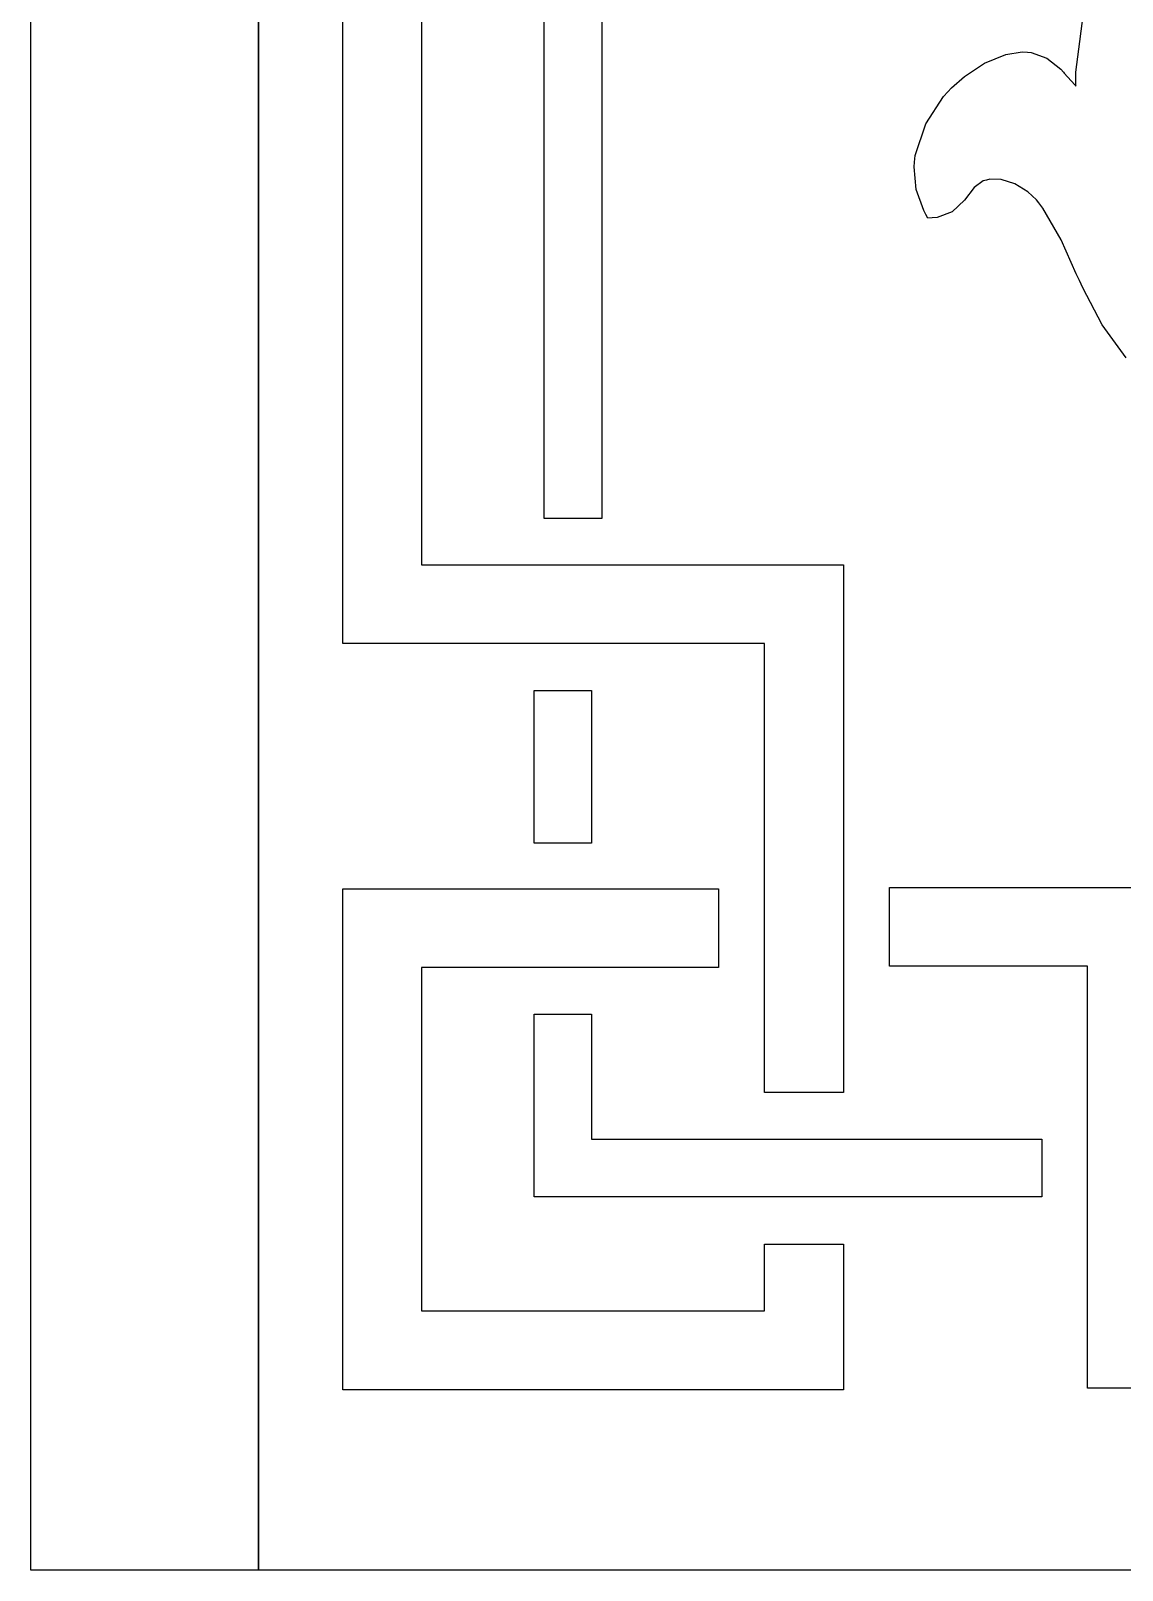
# Model space of a CAD drawing. Extents: x 0 to 1426, y 0 to 829.
# Drawn here: x 1173.5 to 1227.5, y 0 to 76 of the extents above; entities that cross this region are included whole.
import ezdxf

# ---------------------------------------------------------------- set-up
doc = ezdxf.new("R2010")
doc.units = 0
doc.layers.get('0').update_dxf_attribs({"linetype": 'CONTINUOUS'})

msp = doc.modelspace()

# ---------------------------------------------------------------- linework, layer by layer
at = {"color": 9}
for p, q in [((1173.54, 0), (1173.54, 192.749)), ((1184.79, 192.749), (1184.79, 0)), ((1184.79, 0), (1173.54, 0))]:
    msp.add_line(p, q, dxfattribs=at)
at = {"color": 21}
for p, q in [((1184.79, 0), (1184.79, 192.749)), ((1415.04, 0), (1184.79, 0))]:
    msp.add_line(p, q, dxfattribs=at)
at = {"color": 0}
for p, q in [((1188.96, 45.7606), (1188.96, 147.052)), ((1188.96, 45.7606), (1188.96, 147.052)), ((1192.85, 143.164), (1192.85, 49.6464)), ((1192.85, 143.164), (1192.85, 49.6464)), ((1198.9, 51.9271), (1198.93, 140.885)), ((1198.9, 51.9271), (1198.93, 140.885)), ((1201.77, 140.885), (1201.75, 51.9271)), ((1201.77, 140.885), (1201.75, 51.9271)), ((1225.18, 73.9786), (1225.64, 77.5173)), ((1225.18, 73.9786), (1225.64, 77.5173)), ((1220.66, 74.4167), (1221.72, 74.8496)), ((1220.66, 74.4167), (1221.72, 74.8496)), ((1221.72, 74.8496), (1222.52, 74.9847)), ((1221.72, 74.8496), (1222.52, 74.9847)), ((1222.52, 74.9847), (1222.79, 74.9653)), ((1222.52, 74.9847), (1222.79, 74.9653)), ((1222.79, 74.9653), (1222.97, 74.9529)), ((1222.79, 74.9653), (1222.97, 74.9529)), ((1222.97, 74.9529), (1223.75, 74.6622)), ((1222.97, 74.9529), (1223.75, 74.6622)), ((1223.75, 74.6622), (1224.43, 74.1218)), ((1223.75, 74.6622), (1224.43, 74.1218)), ((1219.04, 73.207), (1219.68, 73.7676)), ((1219.04, 73.207), (1219.68, 73.7676)), ((1219.68, 73.7676), (1220.66, 74.4167)), ((1219.68, 73.7676), (1220.66, 74.4167)), ((1224.43, 74.1218), (1224.56, 73.9828)), ((1224.43, 74.1218), (1224.56, 73.9828)), ((1224.56, 73.9828), (1224.6, 73.9316)), ((1224.56, 73.9828), (1224.6, 73.9316)), ((1224.6, 73.9316), (1225.12, 73.3474)), ((1224.6, 73.9316), (1225.12, 73.3474)), ((1225.18, 73.291), (1225.18, 73.9786)), ((1225.18, 73.291), (1225.18, 73.9786)), ((1218.64, 72.7699), (1218.85, 72.9989)), ((1218.64, 72.7699), (1218.85, 72.9989)), ((1218.85, 72.9989), (1219.04, 73.207)), ((1218.85, 72.9989), (1219.04, 73.207)), ((1225.12, 73.3474), (1225.18, 73.291)), ((1225.12, 73.3474), (1225.18, 73.291)), ((1217.76, 71.4209), (1218.64, 72.7699)), ((1217.76, 71.4209), (1218.64, 72.7699)), ((1217.23, 69.8638), (1217.76, 71.4209)), ((1217.23, 69.8638), (1217.76, 71.4209)), ((1217.18, 69.3), (1217.2, 69.529)), ((1217.18, 69.3), (1217.2, 69.529)), ((1217.29, 68.1895), (1217.18, 69.3)), ((1217.29, 68.1895), (1217.18, 69.3)), ((1217.2, 69.529), (1217.23, 69.8638)), ((1217.2, 69.529), (1217.23, 69.8638)), ((1220.59, 68.611), (1220.16, 68.272)), ((1220.59, 68.611), (1220.16, 68.272)), ((1220.76, 68.6484), (1220.59, 68.611)), ((1220.76, 68.6484), (1220.59, 68.611)), ((1220.93, 68.6883), (1220.76, 68.6484)), ((1220.93, 68.6883), (1220.76, 68.6484)), ((1221.48, 68.6788), (1220.93, 68.6883)), ((1221.48, 68.6788), (1220.93, 68.6883)), ((1222.17, 68.4664), (1221.48, 68.6788)), ((1222.17, 68.4664), (1221.48, 68.6788)), ((1222.81, 68.0653), (1222.17, 68.4664)), ((1222.81, 68.0653), (1222.17, 68.4664)), ((1217.66, 67.1491), (1217.29, 68.1895)), ((1217.66, 67.1491), (1217.29, 68.1895)), ((1219.67, 67.6617), (1219.06, 67.0789)), ((1219.67, 67.6617), (1219.06, 67.0789)), ((1220.16, 68.272), (1219.67, 67.6617)), ((1220.16, 68.272), (1219.67, 67.6617)), ((1223.23, 67.6741), (1222.81, 68.0653)), ((1223.23, 67.6741), (1222.81, 68.0653)), ((1223.35, 67.5252), (1223.23, 67.6741)), ((1223.35, 67.5252), (1223.23, 67.6741)), ((1217.77, 66.9548), (1217.66, 67.1491)), ((1217.77, 66.9548), (1217.66, 67.1491)), ((1217.87, 66.7703), (1217.77, 66.9548)), ((1217.87, 66.7703), (1217.77, 66.9548)), ((1219.06, 67.0789), (1218.32, 66.7949)), ((1219.06, 67.0789), (1218.32, 66.7949)), ((1223.55, 67.262), (1223.35, 67.5252)), ((1223.55, 67.262), (1223.35, 67.5252)), ((1224.45, 65.6883), (1223.55, 67.262)), ((1224.45, 65.6883), (1223.55, 67.262)), ((1218.07, 66.7812), (1217.87, 66.7703)), ((1218.07, 66.7812), (1217.87, 66.7703)), ((1218.32, 66.7949), (1218.07, 66.7812)), ((1218.32, 66.7949), (1218.07, 66.7812)), ((1225.2, 64.0112), (1224.45, 65.6883)), ((1225.2, 64.0112), (1224.45, 65.6883)), ((1225.35, 63.6958), (1225.2, 64.0112)), ((1225.35, 63.6958), (1225.2, 64.0112)), ((1225.52, 63.318), (1225.35, 63.6958)), ((1225.52, 63.318), (1225.35, 63.6958)), ((1226.47, 61.4948), (1225.52, 63.318)), ((1226.47, 61.4948), (1225.52, 63.318)), ((1227.66, 59.8703), (1226.47, 61.4948)), ((1227.66, 59.8703), (1226.47, 61.4948)), ((1201.75, 51.9271), (1198.9, 51.9271)), ((1201.75, 51.9271), (1198.9, 51.9271)), ((1192.85, 49.6464), (1213.69, 49.6464)), ((1192.85, 49.6464), (1213.69, 49.6464)), ((1213.69, 49.6464), (1213.69, 23.5893)), ((1213.69, 49.6464), (1213.69, 23.5893)), ((1209.8, 45.7606), (1188.96, 45.7606)), ((1209.8, 45.7606), (1188.96, 45.7606)), ((1209.8, 23.5893), (1209.8, 45.7606)), ((1209.8, 23.5893), (1209.8, 45.7606)), ((1198.41, 35.9103), (1198.41, 43.4481)), ((1198.41, 43.4481), (1201.25, 43.4481)), ((1198.41, 35.9103), (1198.41, 43.4481)), ((1198.41, 43.4481), (1201.25, 43.4481)), ((1201.25, 43.4481), (1201.25, 35.9103)), ((1201.25, 43.4481), (1201.25, 35.9103)), ((1201.25, 35.9103), (1198.41, 35.9103)), ((1201.25, 35.9103), (1198.41, 35.9103)), ((1188.96, 8.9145), (1188.96, 33.6421)), ((1188.96, 33.6421), (1207.52, 33.6421)), ((1188.96, 8.9145), (1188.96, 33.6421)), ((1188.96, 33.6421), (1207.52, 33.6421)), ((1207.52, 33.6421), (1207.52, 29.756)), ((1207.52, 33.6421), (1207.52, 29.756)), ((1215.97, 29.8304), (1215.97, 33.7178)), ((1215.97, 33.7178), (1229.64, 33.7178)), ((1215.97, 29.8304), (1215.97, 33.7178)), ((1215.97, 33.7178), (1229.64, 33.7178)), ((1192.85, 29.756), (1192.85, 12.8006)), ((1207.52, 29.756), (1192.85, 29.756)), ((1192.85, 29.756), (1192.85, 12.8006)), ((1207.52, 29.756), (1192.85, 29.756)), ((1225.75, 29.8304), (1215.97, 29.8304)), ((1225.75, 29.8304), (1215.97, 29.8304)), ((1225.75, 8.9903), (1225.75, 29.8304)), ((1225.75, 8.9903), (1225.75, 29.8304)), ((1198.41, 18.4423), (1198.41, 27.4546)), ((1198.41, 27.4546), (1201.25, 27.4546)), ((1198.41, 18.4423), (1198.41, 27.4546)), ((1198.41, 27.4546), (1201.25, 27.4546)), ((1201.25, 27.4546), (1201.25, 21.2838)), ((1201.25, 27.4546), (1201.25, 21.2838)), ((1213.69, 23.5893), (1209.8, 23.5893)), ((1213.69, 23.5893), (1209.8, 23.5893)), ((1201.25, 21.2838), (1223.49, 21.2838)), ((1201.25, 21.2838), (1223.49, 21.2838)), ((1223.49, 21.2838), (1223.49, 18.4423)), ((1223.49, 21.2838), (1223.49, 18.4423)), ((1223.49, 18.4423), (1198.41, 18.4423)), ((1223.49, 18.4423), (1198.41, 18.4423)), ((1209.8, 12.8006), (1209.8, 16.1037)), ((1209.8, 16.1037), (1213.69, 16.1037)), ((1209.8, 12.8006), (1209.8, 16.1037)), ((1209.8, 16.1037), (1213.69, 16.1037)), ((1213.69, 16.1037), (1213.69, 8.9145)), ((1213.69, 16.1037), (1213.69, 8.9145)), ((1192.85, 12.8006), (1209.8, 12.8006)), ((1192.85, 12.8006), (1209.8, 12.8006)), ((1213.69, 8.9145), (1188.96, 8.9145)), ((1213.69, 8.9145), (1188.96, 8.9145)), ((1374.08, 8.9903), (1225.75, 8.9903)), ((1374.08, 8.9903), (1225.75, 8.9903))]:
    msp.add_line(p, q, dxfattribs=at)

doc.saveas('drawing.dxf')
